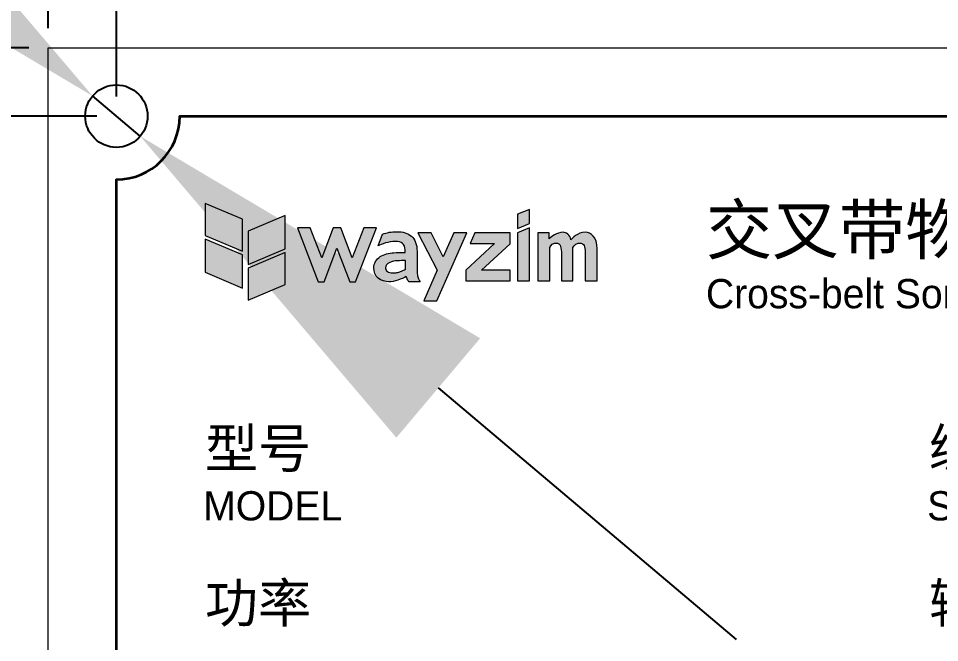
# Model space of a CAD drawing. Header units: millimetres. Extents: x -3630 to 1270, y -52213 to -49192.
# Drawn here: x -39.33 to 7.91, y -52027.74 to -51995.75 of the extents above; entities that cross this region are included whole.
import ezdxf

# ---------------------------------------------------------------- set-up
doc = ezdxf.new("R2010")
doc.units = ezdxf.units.MM
doc.linetypes.add('ACAD_ISO02W100', pattern=[15, 12, -3])
doc.layers.add('图层 1', color=7, linetype='Continuous', lineweight=0)
doc.layers.add('标注', color=3, linetype='Continuous', lineweight=0)
doc.styles.get("Standard").update_dxf_attribs({"font": 'arial.ttf'})
doc.dimstyles.new('ISO-25', dxfattribs={"dimtxt": 2.5, "dimasz": 2.5, "dimexe": 1.25, "dimexo": 0.625, "dimtad": 1, "dimtxsty": 'Standard', "dimcen": 2.5, "dimadec": 0, "dimazin": 0, "dimtfac": 1, "dimtmove": 0, "dimatfit": 3, "dimfxl": 1, "dimarcsym": 0})
doc.dimstyles.new('ISO-25$0', dxfattribs={"dimscale": 2, "dimtxt": 6, "dimasz": 6, "dimexe": 0.5, "dimexo": 0.5, "dimgap": 0.762, "dimtad": 1, "dimtoh": 1, "dimdsep": 46, "dimtxsty": 'Standard', "dimcen": 2.5, "dimclrd": 1, "dimclre": 1, "dimclrt": 1, "dimadec": 0, "dimazin": 0, "dimtfac": 1, "dimtmove": 0, "dimatfit": 3, "dimfxl": 1, "dimtzin": 0, "dimarcsym": 0})

# ---------------------------------------------------------------- blocks, each defined once
blk = doc.blocks.new('*D118')
at = {"layer": 'Defpoints', "color": 0, "transparency": 16777216}
for p in [(52.225, -52057.26), (22.89, -52087.26), (52.225, -52087.26)]:
    blk.add_point(p, dxfattribs=at)
at = {"layer": '标注', "lineweight": -2, "transparency": 16777216}
for p, q in [((22.89, -52037.26), (22.89, -52017.26)), ((51.225, -52057.26), (21.89, -52057.26)), ((22.89, -52057.26), (22.89, -52087.26)), ((51.225, -52087.26), (21.89, -52087.26)), ((22.89, -52107.26), (22.89, -52127.26)), ((22.89, -52127.26), (-8.63, -52127.26))]:
    blk.add_line(p, q, dxfattribs=at)
at = {"layer": '标注', "transparency": 16777216}
for points in [[(19.557, -52037.26), (26.224, -52037.26), (22.89, -52057.26)], [(19.557, -52107.26), (26.224, -52107.26), (22.89, -52087.26)]]:
    blk.add_solid(points, dxfattribs=at)
at = {"layer": '标注', "transparency": 16777216, "insert": (6.368, -52115.007), "char_height": 12, "attachment_point": 5}
blk.add_mtext('{\\H1.75x;30}', dxfattribs=at)
blk = doc.blocks.new('*D120')
at = {"layer": 'Defpoints', "color": 0, "transparency": 16777216}
for p in [(52.195, -51956.035), (-37.805, -51997.26), (52.195, -51997.26)]:
    blk.add_point(p, dxfattribs=at)
at = {"layer": '标注', "lineweight": -2, "transparency": 16777216}
for p, q in [((-37.805, -51996.26), (-37.805, -51955.035)), ((52.195, -51996.26), (52.195, -51955.035)), ((-17.805, -51956.035), (32.195, -51956.035))]:
    blk.add_line(p, q, dxfattribs=at)
at = {"layer": '标注', "transparency": 16777216}
for points in [[(-17.805, -51952.702), (-17.805, -51959.369), (-37.805, -51956.035)], [(32.195, -51952.702), (32.195, -51959.369), (52.195, -51956.035)]]:
    blk.add_solid(points, dxfattribs=at)
at = {"layer": '标注', "transparency": 16777216, "insert": (7.195, -51948.384), "char_height": 12, "attachment_point": 5}
blk.add_mtext('90', dxfattribs=at)
blk = doc.blocks.new('*D121')
at = {"layer": 'Defpoints', "color": 0, "transparency": 16777216}
for p in [(-37.805, -51997.26), (-70.348, -52057.26), (-37.805, -52057.26)]:
    blk.add_point(p, dxfattribs=at)
at = {"layer": '标注', "lineweight": -2, "transparency": 16777216}
for p, q in [((-38.805, -51997.26), (-71.348, -51997.26)), ((-70.348, -52017.26), (-70.348, -52037.26)), ((-38.805, -52057.26), (-71.348, -52057.26))]:
    blk.add_line(p, q, dxfattribs=at)
at = {"layer": '标注', "transparency": 16777216}
for points in [[(-73.681, -52017.26), (-67.014, -52017.26), (-70.348, -51997.26)], [(-73.681, -52037.26), (-67.014, -52037.26), (-70.348, -52057.26)]]:
    blk.add_solid(points, dxfattribs=at)
at = {"layer": '标注', "transparency": 16777216, "insert": (-77.999, -52027.26), "char_height": 12, "attachment_point": 5, "rotation": 90}
blk.add_mtext('60', dxfattribs=at)
blk = doc.blocks.new('*D122')
at = {"layer": 'Defpoints', "color": 0, "transparency": 16777216}
for p in [(48.695, -51983.054), (-34.305, -52000.76), (48.695, -52000.76)]:
    blk.add_point(p, dxfattribs=at)
at = {"layer": '标注', "lineweight": -2, "transparency": 16777216}
for p, q in [((-34.305, -51999.76), (-34.305, -51982.054)), ((48.695, -51999.76), (48.695, -51982.054)), ((-14.305, -51983.054), (28.695, -51983.054))]:
    blk.add_line(p, q, dxfattribs=at)
at = {"layer": '标注', "transparency": 16777216}
for points in [[(-14.305, -51979.721), (-14.305, -51986.388), (-34.305, -51983.054)], [(28.695, -51979.721), (28.695, -51986.388), (48.695, -51983.054)]]:
    blk.add_solid(points, dxfattribs=at)
at = {"layer": '标注', "transparency": 16777216, "insert": (7.195, -51975.399), "char_height": 12, "attachment_point": 5}
blk.add_mtext('83', dxfattribs=at)
blk = doc.blocks.new('*D123')
at = {"layer": 'Defpoints', "color": 0, "transparency": 16777216}
for p in [(-34.305, -52000.76), (-46.458, -52053.76), (-34.305, -52053.76)]:
    blk.add_point(p, dxfattribs=at)
at = {"layer": '标注', "lineweight": -2, "transparency": 16777216}
for p, q in [((-35.305, -52000.76), (-47.458, -52000.76)), ((-46.458, -52020.76), (-46.458, -52033.76)), ((-35.305, -52053.76), (-47.458, -52053.76))]:
    blk.add_line(p, q, dxfattribs=at)
at = {"layer": '标注', "transparency": 16777216}
for points in [[(-49.792, -52020.76), (-43.125, -52020.76), (-46.458, -52000.76)], [(-49.792, -52033.76), (-43.125, -52033.76), (-46.458, -52053.76)]]:
    blk.add_solid(points, dxfattribs=at)
at = {"layer": '标注', "transparency": 16777216, "insert": (-54.113, -52027.26), "char_height": 12, "attachment_point": 5, "rotation": 90}
blk.add_mtext('53', dxfattribs=at)
blk = doc.blocks.new('*D124')
at = {"layer": 'Defpoints', "color": 0, "transparency": 16777216}
for p in [(-35.528, -51999.728), (-33.082, -52001.792)]:
    blk.add_point(p, dxfattribs=at)
at = {"layer": '标注', "lineweight": -2, "transparency": 16777216}
for p, q in [((-117.771, -51973.927), (-66.095, -51973.927)), ((-66.095, -51973.927), (-50.811, -51986.827)), ((-33.082, -52001.792), (-35.528, -51999.728)), ((-17.799, -52014.693), (-2.516, -52027.593))]:
    blk.add_line(p, q, dxfattribs=at)
at = {"layer": '标注', "transparency": 16777216}
for points in [[(-48.661, -51984.28), (-52.961, -51989.374), (-35.528, -51999.728)], [(-15.649, -52012.146), (-19.949, -52017.24), (-33.082, -52001.792)]]:
    blk.add_solid(points, dxfattribs=at)
at = {"layer": '标注', "transparency": 16777216, "insert": (-92.695, -51965.94), "char_height": 12, "attachment_point": 5}
blk.add_mtext('4-∅3.2', dxfattribs=at)
blk = doc.blocks.new('Block_8')
at = {"layer": '图层 1', "transparency": 33554687}
h = blk.add_hatch(color=142, dxfattribs=at)
h.dxf.hatch_style = 2
h.paths.add_polyline_path([(125.328, -67.671), (125.328, -66.022), (123.42, -65.22), (123.42, -66.87)])
h = blk.add_hatch(color=142, dxfattribs=at)
h.dxf.hatch_style = 2
h.paths.add_polyline_path([(123.42, -67.059), (123.42, -68.749), (125.328, -69.562), (125.328, -67.86)])
at = {"layer": '图层 1'}
for points in [[(125.328, -67.671), (125.328, -66.022), (123.42, -65.22), (123.42, -66.87)], [(123.42, -67.059), (123.42, -68.749), (125.328, -69.562), (125.328, -67.86)]]:
    blk.add_lwpolyline(points, close=True, dxfattribs=at)
blk = doc.blocks.new('Block_7')
at = {"layer": '图层 1', "transparency": 33554687}
h = blk.add_hatch(color=141, dxfattribs=at)
h.dxf.hatch_style = 2
h.paths.add_polyline_path([(127.527, -67.553), (127.527, -65.84), (125.619, -66.636), (125.619, -68.347)])
h = blk.add_hatch(color=142, dxfattribs=at)
h.dxf.hatch_style = 2
h.paths.add_polyline_path([(125.619, -68.536), (125.619, -70.176), (127.527, -69.38), (127.527, -67.741)])
at = {"layer": '图层 1'}
for points in [[(127.527, -67.553), (127.527, -65.84), (125.619, -66.636), (125.619, -68.347)], [(125.619, -68.536), (125.619, -70.176), (127.527, -69.38), (127.527, -67.741)]]:
    blk.add_lwpolyline(points, close=True, dxfattribs=at)
blk.add_blockref('Block_8', (0, 0), dxfattribs=at)
blk = doc.blocks.new('Block_9')
at = {"layer": '图层 1', "transparency": 33554687}
h = blk.add_hatch(color=141, dxfattribs=at)
h.dxf.hatch_style = 2
h.paths.add_polyline_path([(139.439, -65.776), (139.439, -66.504), (140.053, -66.255), (140.053, -65.527)])
h = blk.add_hatch(color=142, dxfattribs=at)
h.dxf.hatch_style = 2
edge = h.paths.add_edge_path()
edge.add_spline(control_points=[(131.124, -69.238), (131.124, -69.238), (130.843, -69.238), (130.843, -69.238), (130.843, -69.238), (130.176, -67.509), (130.176, -67.509), (130.176, -67.509), (129.511, -69.238), (129.511, -69.238), (129.511, -69.238), (129.211, -69.238), (129.211, -69.238), (129.211, -69.238), (128.147, -66.471), (128.147, -66.471), (128.147, -66.471), (128.805, -66.471), (128.805, -66.471), (128.805, -66.471), (129.393, -68.001), (129.393, -68.001), (129.393, -68.001), (129.984, -66.471), (129.984, -66.471), (129.984, -66.471), (130.372, -66.471), (130.372, -66.471), (130.372, -66.471), (130.962, -67.999), (130.962, -67.999), (130.962, -67.999), (131.55, -66.471), (131.55, -66.471), (131.55, -66.471), (132.21, -66.471), (132.21, -66.471), (132.21, -66.471), (131.124, -69.238), (131.124, -69.238)], knot_values=[0, 0, 0, 0, 1, 1, 1, 2, 2, 2, 3, 3, 3, 4, 4, 4, 5, 5, 5, 6, 6, 6, 7, 7, 7, 8, 8, 8, 9, 9, 9, 10, 10, 10, 11, 11, 11, 12, 12, 12, 13, 13, 13, 13], degree=3, periodic=0)
h = blk.add_hatch(color=142, dxfattribs=at)
h.dxf.hatch_style = 2
edge = h.paths.add_edge_path()
edge.add_spline(control_points=[(139.439, -69.183), (139.439, -69.183), (139.439, -66.726), (139.439, -66.726), (139.439, -66.726), (140.053, -66.476), (140.053, -66.476), (140.053, -66.476), (140.053, -69.183), (140.053, -69.183), (140.053, -69.183), (139.439, -69.183), (139.439, -69.183)], knot_values=[0, 0, 0, 0, 1, 1, 1, 2, 2, 2, 3, 3, 3, 4, 4, 4, 4], degree=3, periodic=0)
h = blk.add_hatch(color=142, dxfattribs=at)
h.dxf.hatch_style = 2
edge = h.paths.add_edge_path()
edge.add_spline(control_points=[(133.685, -68.592), (133.663, -68.607), (133.631, -68.624), (133.589, -68.646), (133.548, -68.667), (133.497, -68.689), (133.437, -68.712), (133.377, -68.735), (133.315, -68.752), (133.251, -68.764), (133.187, -68.775), (133.119, -68.781), (133.048, -68.781), (132.92, -68.781), (132.824, -68.758), (132.761, -68.712), (132.698, -68.667), (132.667, -68.602), (132.667, -68.519), (132.667, -68.403), (132.74, -68.311), (132.885, -68.246), (133.005, -68.194), (133.136, -68.165), (133.279, -68.158), (133.422, -68.151), (133.557, -68.147), (133.685, -68.147), (133.685, -68.147), (133.685, -68.592), (133.685, -68.592)], knot_values=[0, 0, 0, 0, 1, 1, 1, 2, 2, 2, 3, 3, 3, 4, 4, 4, 5, 5, 5, 6, 6, 6, 7, 7, 7, 8, 8, 8, 9, 9, 9, 10, 10, 10, 10], degree=3, periodic=0)
edge = h.paths.add_edge_path()
edge.add_spline(control_points=[(134.282, -68.756), (134.282, -68.756), (134.282, -67.685), (134.282, -67.685), (134.282, -67.323), (134.185, -67.062), (133.991, -66.902), (133.8, -66.745), (133.578, -66.667), (133.232, -66.667), (132.974, -66.667), (132.734, -66.711), (132.512, -66.799), (132.512, -66.799), (132.284, -67.389), (132.284, -67.389), (132.46, -67.312), (132.824, -67.163), (133.172, -67.163), (133.326, -67.163), (133.447, -67.199), (133.536, -67.27), (133.627, -67.338), (133.673, -67.447), (133.673, -67.595), (133.673, -67.595), (133.673, -67.741), (133.673, -67.741), (133.667, -67.741), (133.631, -67.739), (133.566, -67.734), (133.5, -67.73), (133.219, -67.734), (133.093, -67.745), (132.967, -67.757), (132.841, -67.778), (132.714, -67.809), (132.587, -67.841), (132.481, -67.885), (132.395, -67.942), (132.176, -68.093), (132.066, -68.286), (132.066, -68.519), (132.066, -68.739), (132.14, -68.915), (132.288, -69.046), (132.437, -69.177), (132.675, -69.239), (132.821, -69.239), (132.998, -69.239), (133.124, -69.213), (133.3, -69.153), (133.472, -69.096), (133.615, -69.023), (133.724, -68.958), (133.784, -69.139), (133.868, -69.238), (133.868, -69.238), (133.868, -69.238), (134.443, -69.238), (134.443, -69.238), (134.437, -69.236), (134.282, -68.977), (134.282, -68.756)], knot_values=[0, 0, 0, 0, 1, 1, 1, 2, 2, 2, 3, 3, 3, 4, 4, 4, 5, 5, 5, 6, 6, 6, 7, 7, 7, 8, 8, 8, 9, 9, 9, 10, 10, 10, 11, 11, 11, 12, 12, 12, 13, 13, 13, 14, 14, 14, 15, 15, 15, 16, 16, 16, 17, 17, 17, 18, 18, 18, 19, 19, 19, 20, 20, 20, 21, 21, 21, 21], degree=3, periodic=0)
h = blk.add_hatch(color=142, dxfattribs=at)
h.dxf.hatch_style = 2
edge = h.paths.add_edge_path()
edge.add_spline(control_points=[(135.297, -70.22), (135.297, -70.22), (134.626, -70.22), (134.626, -70.22), (134.626, -70.22), (135.321, -68.647), (135.321, -68.647), (135.321, -68.647), (134.317, -66.726), (134.317, -66.726), (134.317, -66.726), (135.012, -66.726), (135.012, -66.726), (135.012, -66.726), (135.624, -67.958), (135.624, -67.958), (135.624, -67.958), (136.168, -66.726), (136.168, -66.726), (136.168, -66.726), (136.839, -66.726), (136.839, -66.726), (136.839, -66.726), (135.297, -70.22), (135.297, -70.22)], knot_values=[0, 0, 0, 0, 1, 1, 1, 2, 2, 2, 3, 3, 3, 4, 4, 4, 5, 5, 5, 6, 6, 6, 7, 7, 7, 8, 8, 8, 8], degree=3, periodic=0)
h = blk.add_hatch(color=142, dxfattribs=at)
h.dxf.hatch_style = 2
edge = h.paths.add_edge_path()
edge.add_spline(control_points=[(137.581, -68.639), (137.581, -68.639), (139.061, -68.639), (139.061, -68.639), (139.061, -68.639), (139.061, -69.183), (139.061, -69.183), (139.061, -69.183), (136.792, -69.183), (136.792, -69.183), (136.792, -69.183), (136.792, -68.644), (136.792, -68.644), (136.792, -68.644), (138.262, -67.27), (138.262, -67.27), (138.262, -67.27), (136.999, -67.27), (136.999, -67.27), (136.999, -67.27), (137.242, -66.726), (137.242, -66.726), (137.242, -66.726), (139.061, -66.726), (139.061, -66.726), (139.061, -66.726), (139.061, -67.296), (139.061, -67.296), (139.061, -67.296), (137.581, -68.639), (137.581, -68.639)], knot_values=[0, 0, 0, 0, 1, 1, 1, 2, 2, 2, 3, 3, 3, 4, 4, 4, 5, 5, 5, 6, 6, 6, 7, 7, 7, 8, 8, 8, 9, 9, 9, 10, 10, 10, 10], degree=3, periodic=0)
h = blk.add_hatch(color=142, dxfattribs=at)
h.dxf.hatch_style = 2
edge = h.paths.add_edge_path()
edge.add_spline(control_points=[(142.91, -69.183), (142.91, -69.183), (142.91, -67.706), (142.91, -67.706), (142.91, -67.572), (142.889, -67.464), (142.847, -67.381), (142.805, -67.299), (142.747, -67.272), (142.676, -67.257), (142.485, -67.218), (142.347, -67.363), (142.279, -67.471), (142.279, -67.471), (142.279, -69.183), (142.279, -69.183), (142.279, -69.183), (141.685, -69.183), (141.685, -69.183), (141.685, -69.183), (141.685, -67.706), (141.685, -67.706), (141.685, -67.367), (141.561, -67.272), (141.49, -67.257), (141.249, -67.208), (141.137, -67.377), (141.094, -67.471), (141.094, -67.471), (141.094, -69.183), (141.094, -69.183), (141.094, -69.183), (140.482, -69.183), (140.482, -69.183), (140.482, -69.183), (140.482, -66.726), (140.482, -66.726), (140.482, -66.726), (141.06, -66.726), (141.06, -66.726), (141.06, -66.726), (141.06, -67.035), (141.06, -67.035), (141.174, -66.921), (141.434, -66.7), (141.779, -66.7), (141.918, -66.7), (142.131, -66.808), (142.174, -67.082), (142.236, -67.022), (142.469, -66.7), (142.932, -66.7), (143.162, -66.7), (143.526, -66.926), (143.526, -67.548), (143.526, -67.548), (143.526, -69.183), (143.526, -69.183), (143.526, -69.183), (142.91, -69.183), (142.91, -69.183)], knot_values=[0, 0, 0, 0, 1, 1, 1, 2, 2, 2, 3, 3, 3, 4, 4, 4, 5, 5, 5, 6, 6, 6, 7, 7, 7, 8, 8, 8, 9, 9, 9, 10, 10, 10, 11, 11, 11, 12, 12, 12, 13, 13, 13, 14, 14, 14, 15, 15, 15, 16, 16, 16, 17, 17, 17, 18, 18, 18, 19, 19, 19, 20, 20, 20, 20], degree=3, periodic=0)
at = {"layer": '图层 1'}
blk.add_lwpolyline([(139.439, -65.776), (139.439, -66.504), (140.053, -66.255), (140.053, -65.527)], close=True, dxfattribs=at)
for points, knots in [([(131.124, -69.238), (131.124, -69.238), (130.843, -69.238), (130.843, -69.238), (130.843, -69.238), (130.176, -67.509), (130.176, -67.509), (130.176, -67.509), (129.511, -69.238), (129.511, -69.238), (129.511, -69.238), (129.211, -69.238), (129.211, -69.238), (129.211, -69.238), (128.147, -66.471), (128.147, -66.471), (128.147, -66.471), (128.805, -66.471), (128.805, -66.471), (128.805, -66.471), (129.393, -68.001), (129.393, -68.001), (129.393, -68.001), (129.984, -66.471), (129.984, -66.471), (129.984, -66.471), (130.372, -66.471), (130.372, -66.471), (130.372, -66.471), (130.962, -67.999), (130.962, -67.999), (130.962, -67.999), (131.55, -66.471), (131.55, -66.471), (131.55, -66.471), (132.21, -66.471), (132.21, -66.471), (132.21, -66.471), (131.124, -69.238), (131.124, -69.238)], [0, 0, 0, 0, 1, 1, 1, 2, 2, 2, 3, 3, 3, 4, 4, 4, 5, 5, 5, 6, 6, 6, 7, 7, 7, 8, 8, 8, 9, 9, 9, 10, 10, 10, 11, 11, 11, 12, 12, 12, 13, 13, 13, 13]), ([(139.439, -69.183), (139.439, -69.183), (139.439, -66.726), (139.439, -66.726), (139.439, -66.726), (140.053, -66.476), (140.053, -66.476), (140.053, -66.476), (140.053, -69.183), (140.053, -69.183), (140.053, -69.183), (139.439, -69.183), (139.439, -69.183)], [0, 0, 0, 0, 1, 1, 1, 2, 2, 2, 3, 3, 3, 4, 4, 4, 4]), ([(134.282, -68.756), (134.282, -68.756), (134.282, -67.685), (134.282, -67.685), (134.282, -67.323), (134.185, -67.062), (133.991, -66.902), (133.8, -66.745), (133.578, -66.667), (133.232, -66.667), (132.974, -66.667), (132.734, -66.711), (132.512, -66.799), (132.512, -66.799), (132.284, -67.389), (132.284, -67.389), (132.46, -67.312), (132.824, -67.163), (133.172, -67.163), (133.326, -67.163), (133.447, -67.199), (133.536, -67.27), (133.627, -67.338), (133.673, -67.447), (133.673, -67.595), (133.673, -67.595), (133.673, -67.741), (133.673, -67.741), (133.667, -67.741), (133.631, -67.739), (133.566, -67.734), (133.5, -67.73), (133.219, -67.734), (133.093, -67.745), (132.967, -67.757), (132.841, -67.778), (132.714, -67.809), (132.587, -67.841), (132.481, -67.885), (132.395, -67.942), (132.176, -68.093), (132.066, -68.286), (132.066, -68.519), (132.066, -68.739), (132.14, -68.915), (132.288, -69.046), (132.437, -69.177), (132.675, -69.239), (132.821, -69.239), (132.998, -69.239), (133.124, -69.213), (133.3, -69.153), (133.472, -69.096), (133.615, -69.023), (133.724, -68.958), (133.784, -69.139), (133.868, -69.238), (133.868, -69.238), (133.868, -69.238), (134.443, -69.238), (134.443, -69.238), (134.437, -69.236), (134.282, -68.977), (134.282, -68.756)], [0, 0, 0, 0, 1, 1, 1, 2, 2, 2, 3, 3, 3, 4, 4, 4, 5, 5, 5, 6, 6, 6, 7, 7, 7, 8, 8, 8, 9, 9, 9, 10, 10, 10, 11, 11, 11, 12, 12, 12, 13, 13, 13, 14, 14, 14, 15, 15, 15, 16, 16, 16, 17, 17, 17, 18, 18, 18, 19, 19, 19, 20, 20, 20, 21, 21, 21, 21]), ([(135.297, -70.22), (135.297, -70.22), (134.626, -70.22), (134.626, -70.22), (134.626, -70.22), (135.321, -68.647), (135.321, -68.647), (135.321, -68.647), (134.317, -66.726), (134.317, -66.726), (134.317, -66.726), (135.012, -66.726), (135.012, -66.726), (135.012, -66.726), (135.624, -67.958), (135.624, -67.958), (135.624, -67.958), (136.168, -66.726), (136.168, -66.726), (136.168, -66.726), (136.839, -66.726), (136.839, -66.726), (136.839, -66.726), (135.297, -70.22), (135.297, -70.22)], [0, 0, 0, 0, 1, 1, 1, 2, 2, 2, 3, 3, 3, 4, 4, 4, 5, 5, 5, 6, 6, 6, 7, 7, 7, 8, 8, 8, 8]), ([(137.581, -68.639), (137.581, -68.639), (139.061, -68.639), (139.061, -68.639), (139.061, -68.639), (139.061, -69.183), (139.061, -69.183), (139.061, -69.183), (136.792, -69.183), (136.792, -69.183), (136.792, -69.183), (136.792, -68.644), (136.792, -68.644), (136.792, -68.644), (138.262, -67.27), (138.262, -67.27), (138.262, -67.27), (136.999, -67.27), (136.999, -67.27), (136.999, -67.27), (137.242, -66.726), (137.242, -66.726), (137.242, -66.726), (139.061, -66.726), (139.061, -66.726), (139.061, -66.726), (139.061, -67.296), (139.061, -67.296), (139.061, -67.296), (137.581, -68.639), (137.581, -68.639)], [0, 0, 0, 0, 1, 1, 1, 2, 2, 2, 3, 3, 3, 4, 4, 4, 5, 5, 5, 6, 6, 6, 7, 7, 7, 8, 8, 8, 9, 9, 9, 10, 10, 10, 10]), ([(142.91, -69.183), (142.91, -69.183), (142.91, -67.706), (142.91, -67.706), (142.91, -67.572), (142.889, -67.464), (142.847, -67.381), (142.805, -67.299), (142.747, -67.272), (142.676, -67.257), (142.485, -67.218), (142.347, -67.363), (142.279, -67.471), (142.279, -67.471), (142.279, -69.183), (142.279, -69.183), (142.279, -69.183), (141.685, -69.183), (141.685, -69.183), (141.685, -69.183), (141.685, -67.706), (141.685, -67.706), (141.685, -67.367), (141.561, -67.272), (141.49, -67.257), (141.249, -67.208), (141.137, -67.377), (141.094, -67.471), (141.094, -67.471), (141.094, -69.183), (141.094, -69.183), (141.094, -69.183), (140.482, -69.183), (140.482, -69.183), (140.482, -69.183), (140.482, -66.726), (140.482, -66.726), (140.482, -66.726), (141.06, -66.726), (141.06, -66.726), (141.06, -66.726), (141.06, -67.035), (141.06, -67.035), (141.174, -66.921), (141.434, -66.7), (141.779, -66.7), (141.918, -66.7), (142.131, -66.808), (142.174, -67.082), (142.236, -67.022), (142.469, -66.7), (142.932, -66.7), (143.162, -66.7), (143.526, -66.926), (143.526, -67.548), (143.526, -67.548), (143.526, -69.183), (143.526, -69.183), (143.526, -69.183), (142.91, -69.183), (142.91, -69.183)], [0, 0, 0, 0, 1, 1, 1, 2, 2, 2, 3, 3, 3, 4, 4, 4, 5, 5, 5, 6, 6, 6, 7, 7, 7, 8, 8, 8, 9, 9, 9, 10, 10, 10, 11, 11, 11, 12, 12, 12, 13, 13, 13, 14, 14, 14, 15, 15, 15, 16, 16, 16, 17, 17, 17, 18, 18, 18, 19, 19, 19, 20, 20, 20, 20]), ([(133.685, -68.592), (133.663, -68.607), (133.631, -68.624), (133.589, -68.646), (133.548, -68.667), (133.497, -68.689), (133.437, -68.712), (133.377, -68.735), (133.315, -68.752), (133.251, -68.764), (133.187, -68.775), (133.119, -68.781), (133.048, -68.781), (132.92, -68.781), (132.824, -68.758), (132.761, -68.712), (132.698, -68.667), (132.667, -68.602), (132.667, -68.519), (132.667, -68.403), (132.74, -68.311), (132.885, -68.246), (133.005, -68.194), (133.136, -68.165), (133.279, -68.158), (133.422, -68.151), (133.557, -68.147), (133.685, -68.147), (133.685, -68.147), (133.685, -68.592), (133.685, -68.592)], [0, 0, 0, 0, 1, 1, 1, 2, 2, 2, 3, 3, 3, 4, 4, 4, 5, 5, 5, 6, 6, 6, 7, 7, 7, 8, 8, 8, 9, 9, 9, 10, 10, 10, 10])]:
    blk.add_open_spline(points, degree=3, knots=knots, dxfattribs=at)
blk = doc.blocks.new('Block_6')
at = {"layer": '图层 1'}
for name in ['Block_7', 'Block_9']:
    blk.add_blockref(name, (0, 0), dxfattribs=at)
blk = doc.blocks.new('A$C03239f59')
blk.add_circle((3.5, -3.5), 1.6)
at = {"layer": '图层 1', "color": 29, "lineweight": 9}
blk.add_open_spline([(0, 0), (0, 0), (0, -60), (0, -60), (0, -60), (90, -60), (90, -60), (90, -60), (90, 0), (90, 0), (90, 0), (0, 0), (0, 0)], degree=3, knots=[0, 0, 0, 0, 1, 1, 1, 2, 2, 2, 3, 3, 3, 4, 4, 4, 4], dxfattribs=at)
at = {"layer": '图层 1', "color": 29, "lineweight": 35}
blk.add_open_spline([(86.5, -53.25), (86.5, -53.25), (86.5, -6.75), (86.5, -6.75), (84.705, -6.75), (83.25, -5.295), (83.25, -3.5), (83.25, -3.5), (6.75, -3.5), (6.75, -3.5), (6.75, -5.295), (5.295, -6.75), (3.5, -6.75), (3.5, -6.75), (3.5, -53.25), (3.5, -53.25), (5.295, -53.25), (6.75, -54.705), (6.75, -56.5), (12.506, -56.5), (77.494, -56.5), (83.25, -56.5), (83.25, -54.705), (84.705, -53.25), (86.5, -53.25)], degree=3, knots=[0, 0, 0, 0, 1, 1, 1, 2, 2, 2, 3, 3, 3, 4, 4, 4, 5, 5, 5, 6, 6, 6, 7, 7, 7, 8, 8, 8, 8], dxfattribs=at)
at = {"layer": '图层 1'}
blk.add_blockref('Block_6', (-115.365, 57.244), dxfattribs=at)
at = {"linetype": 'ACAD_ISO02W100', "insert": (33.733, -11.85), "char_height": 1.4986, "attachment_point": 1}
blk.add_mtext_dynamic_manual_height_columns('{\\fHarmonyOS Sans SC Medium|b0|i0|c0|p2;Cross-belt Sorter Control Cabinet}', width=90.09375, gutter_width=12.5, heights=[0], dxfattribs=at)
at = {"layer": '图层 1', "attachment_point": 7}
for s, insert, char_height in [('{\\fHarmonyOS Sans SC Black|b0|i0|c134|p2;\\C7;交叉带物流分拣控制柜}', (33.733, -10.85), 2.4977), ('{\\Fharmonyos sans sc medium|c134;\\C7;型号}', (8.039, -21.739), 1.9981), ('{\\Fharmonyos sans sc medium|c134;\\C7;编号}', (45.169, -21.739), 1.9981), ('{\\Fharmonyos sans sc|c134;\\C7;MODEL}', (7.95, -24.244), 1.4986), ('{\\Fharmonyos sans sc|c134;\\C7;SERIAL NUMBER}', (45.079, -24.244), 1.4986), ('{\\Fharmonyos sans sc medium|c134;\\C7;功率}', (8.039, -29.671), 1.9981), ('{\\Fharmonyos sans sc medium|c134;\\C7;输入电压}', (45.169, -29.671), 1.9981)]:
    blk.add_mtext(s, dxfattribs=dict(at, insert=insert, char_height=char_height))

msp = doc.modelspace()

# ---------------------------------------------------------------- block references
at = {"linetype": 'ACAD_ISO02W100'}
msp.add_blockref('A$C03239f59', (-37.805, -51997.26), dxfattribs=at)

# ---------------------------------------------------------------- dimensions: what is measured, and where the dimension line sits
at = {"layer": '标注'}
for base, p1, p2, picture, middle in [((52.195, -51956.035), (-37.805, -51997.26), (52.195, -51997.26), '*D120', (7.195, -51948.384)), ((48.695, -51983.054), (-34.305, -52000.76), (48.695, -52000.76), '*D122', (7.195, -51975.399))]:
    dim = msp.add_linear_dim(base=base, p1=p1, p2=p2, dimstyle='ISO-25$0', override={"dimasz": 10, "dimclrd": 256, "dimclre": 256, "dimclrt": 256}, dxfattribs=at)
    dim.commit()
    dim.dimension.update_dxf_attribs({"geometry": picture, "text_midpoint": middle})
dim = msp.add_diameter_dim_2p(p1=(-33.082, -52001.792), p2=(-35.528, -51999.728), text='4-<>', dimstyle='ISO-25', override={"dimscale": 2, "dimtxt": 6, "dimasz": 10, "dimexe": 0.5, "dimexo": 0.5, "dimgap": 0.762, "dimtoh": 1, "dimdsep": 46, "dimclrd": 256, "dimclre": 256, "dimclrt": 256, "dimtzin": 0}, dxfattribs=at)
dim.commit()
dim.dimension.update_dxf_attribs({"geometry": '*D124', "text_midpoint": (-92.695, -51965.94)})
for base, p1, p2, picture, middle in [((-70.348, -52057.26), (-37.805, -51997.26), (-37.805, -52057.26), '*D121', (-77.999, -52027.26)), ((-46.458, -52053.76), (-34.305, -52000.76), (-34.305, -52053.76), '*D123', (-54.113, -52027.26))]:
    dim = msp.add_linear_dim(base=base, p1=p1, p2=p2, angle=90, dimstyle='ISO-25$0', override={"dimasz": 10, "dimclrd": 256, "dimclre": 256, "dimclrt": 256}, dxfattribs=at)
    dim.commit()
    dim.dimension.update_dxf_attribs({"geometry": picture, "text_midpoint": middle})
dim = msp.add_linear_dim(base=(22.89, -52087.26), p1=(52.225, -52057.26), p2=(52.225, -52087.26), angle=90, text='{\\H1.75x;<>}', dimstyle='ISO-25$0', override={"dimasz": 10, "dimclrd": 256, "dimclre": 256, "dimclrt": 256}, dxfattribs=at)
dim.commit()
dim.dimension.update_dxf_attribs({"geometry": '*D118', "text_midpoint": (6.368, -52115.007)})

doc.saveas('drawing.dxf')
